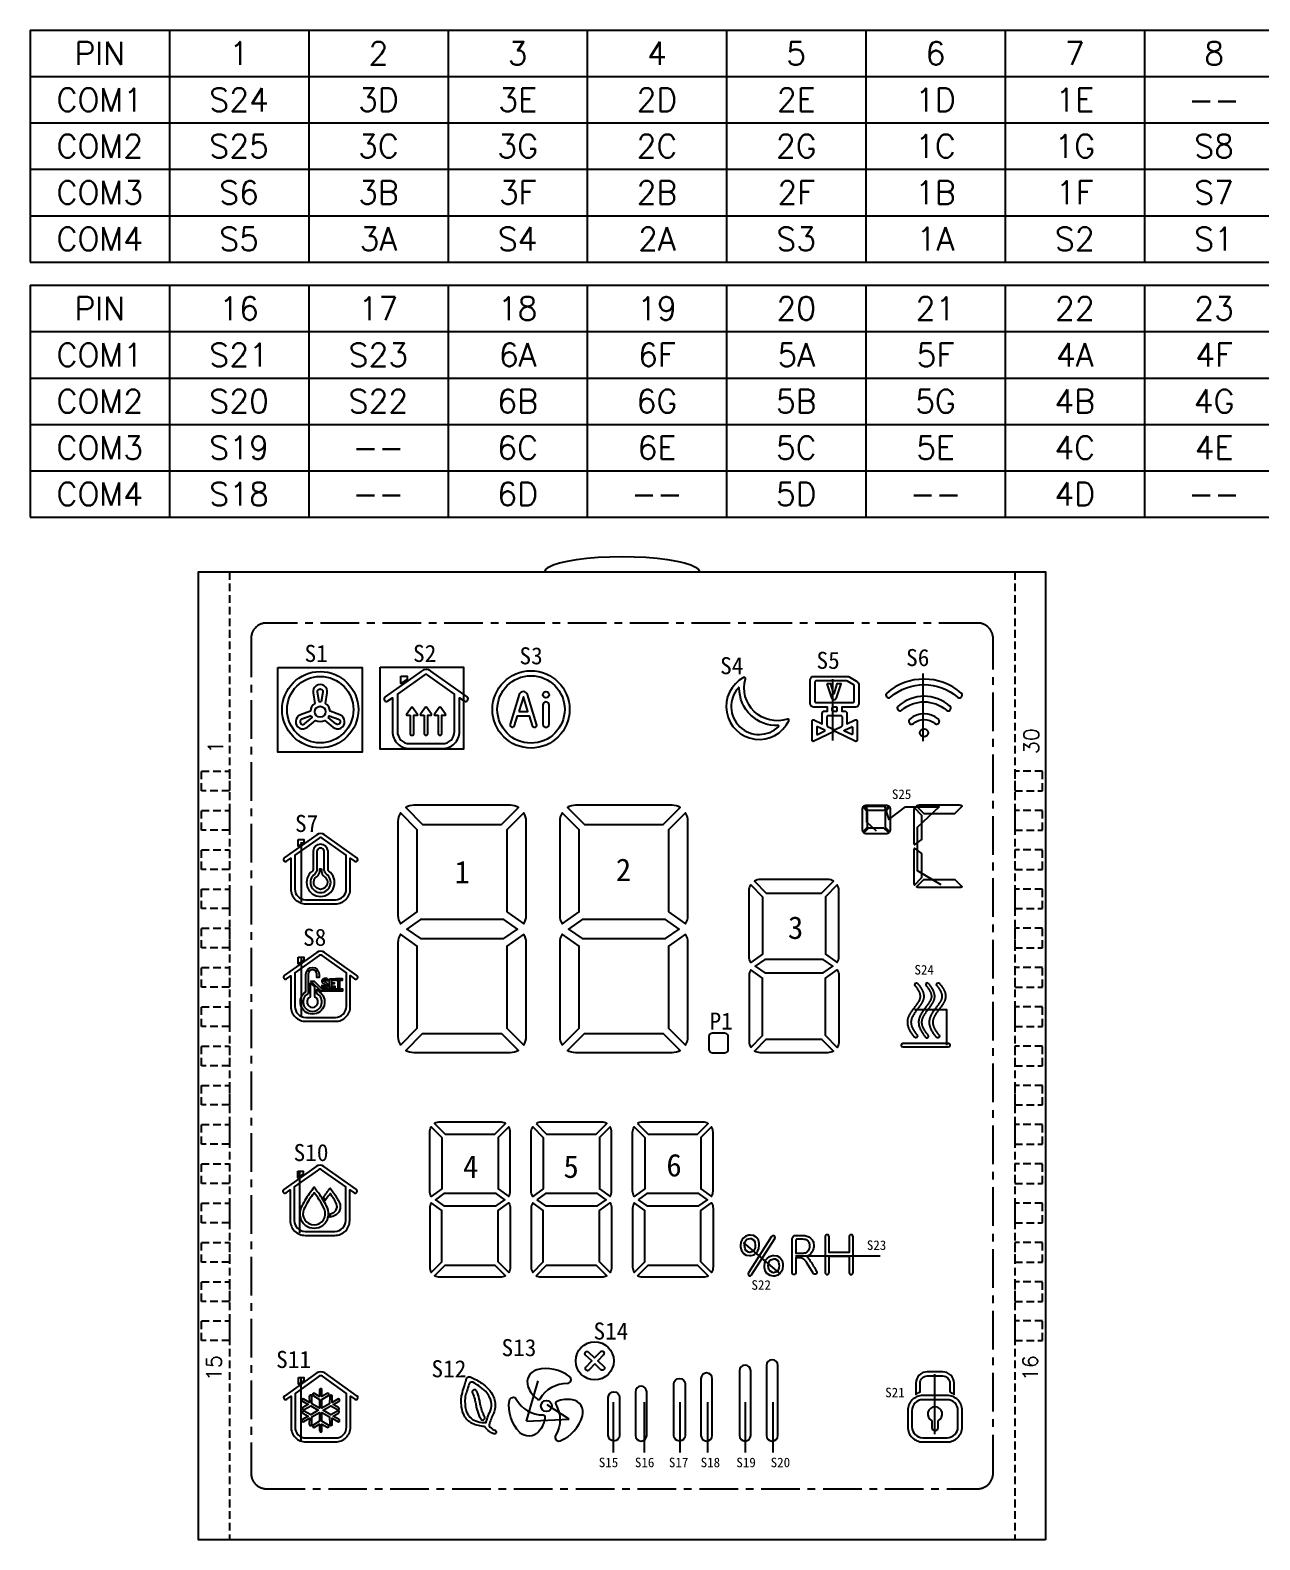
# Model space of a CAD drawing. Header units: millimetres. Extents: x 971 to 1590, y 274 to 419.
# Drawn here: x 1227.5 to 1307.1, y 278.8 to 376.4 of the extents above; entities that cross this region are included whole.
import ezdxf
from ezdxf.enums import TextEntityAlignment as Align

# ---------------------------------------------------------------- set-up
doc = ezdxf.new("R2010")
doc.units = ezdxf.units.MM
doc.header["$LTSCALE"] = 2
for name, pattern in [('CENTER', [2, 1.25, -0.25, 0.25, -0.25]), ('DASHED2', [0.375, 0.25, -0.125]), ('HIDDEN', [0.375, 0.25, -0.125])]:
    doc.linetypes.add(name, pattern=pattern)
doc.layers.add('DIM', color=4, linetype='Continuous')
doc.layers.add('dwg', color=7, linetype='Continuous')
doc.styles.add('ROMANS', font='romans.shx')
doc.styles.add('SSSoft_Romans', font='Romans')

# ---------------------------------------------------------------- blocks, each defined once
blk = doc.blocks.new('SPC')
at = {"layer": 'dwg'}
for points in [[(15.023, 56.191, 0.320007), (14.417, 56.191), (12.071, 54.518, 1), (12.257, 54.258), (12.549, 54.466), (12.549, 52.276, 0.414214), (13.648, 51.177), (15.785, 51.177, 0.414214), (16.884, 52.276), (16.884, 54.471), (17.183, 54.258, 1), (17.369, 54.518)], [(14.836, 55.931, 0.320007), (14.604, 55.931), (12.869, 54.694), (12.869, 52.274, 0.414214), (13.645, 51.497), (15.787, 51.497, 0.414214), (16.564, 52.274), (16.564, 54.699)], [(35.377, 55.692, 0.66148), (35.265, 55.782, 1.37923), (38.189, 52.978, 0.66148), (38.095, 53.086, -0.601431)], [(42.721, 54.081, -0.414214), (42.493, 53.853), (41.612, 53.853), (41.612, 53.605), (41.786, 53.605, -0.414214), (41.948, 53.443), (41.948, 52.781), (42.481, 53.035, -0.551425), (42.597, 52.962), (42.597, 51.725, -0.551425), (42.481, 51.652), (41.18, 52.272, 0.22622), (41.112, 52.272), (39.811, 51.652, -0.551425), (39.695, 51.725), (39.695, 52.962, -0.551425), (39.811, 53.035), (40.344, 52.781), (40.344, 53.443, -0.414214), (40.506, 53.605), (40.68, 53.605), (40.68, 53.853), (39.799, 53.853, -0.414214), (39.571, 54.081), (39.571, 55.621, -0.414214), (39.799, 55.849), (42.004, 55.849, -0.131652), (42.085, 55.827), (42.531, 55.57, -0.267949), (42.721, 55.242)], [(44.764, 54.502, -0.37367), (49.105, 54.502, 1), (49.339, 54.772, 0.37367), (44.529, 54.772, 1)], [(7.235, 53.59), (6.59, 53.351, 1.184739), (7.046, 52.561), (7.576, 53.001, 0.246194), (8.166, 53.001), (8.696, 52.561, 1.184739), (9.152, 53.351), (8.507, 53.59, 0.246194), (8.211, 54.101), (8.327, 54.78, 1.184739), (7.415, 54.78), (7.531, 54.101, 0.246194)], [(7.938, 54.197, 0.053113), (7.803, 54.197), (7.696, 54.828, -1.184739), (8.046, 54.828)], [(21.591, 52.663, 1), (21.874, 52.749), (21.285, 54.669, 0.739234), (20.75, 54.669), (20.161, 52.749, 1), (20.443, 52.663), (20.635, 53.287), (21.4, 53.287)], [(37.537, 52.609, 0.684716), (37.515, 52.66, -0.422969), (34.976, 55.095, 0.684716), (34.924, 55.115, 0.969973)], [(42.382, 55.311), (41.986, 55.539, 0.131652), (41.946, 55.55), (39.95, 55.55, 0.414214), (39.87, 55.47), (39.87, 54.232, 0.414214), (39.95, 54.152), (42.342, 54.152, 0.414214), (42.422, 54.232), (42.422, 55.242, 0.267949)], [(40.641, 55.369), (40.937, 54.468, 0.72864), (41.28, 54.471), (41.562, 55.369), (41.3, 55.369), (41.099, 54.711), (40.914, 55.369)], [(13.685, 53.329), (13.685, 52.166, 1), (13.94, 52.166), (13.94, 53.329), (14.144, 53.329, 0.614437), (14.176, 53.392), (13.844, 53.844, 0.506535), (13.78, 53.844), (13.449, 53.392, 0.614437), (13.481, 53.329)], [(14.589, 53.334), (14.589, 52.171, 1), (14.843, 52.171), (14.843, 53.334), (15.047, 53.334, 0.614437), (15.079, 53.397), (14.748, 53.849, 0.506535), (14.684, 53.849), (14.352, 53.397, 0.614437), (14.384, 53.334)], [(15.495, 53.334), (15.495, 52.171, 1), (15.75, 52.171), (15.75, 53.334), (15.954, 53.334, 0.614437), (15.986, 53.397), (15.655, 53.849, 0.506535), (15.59, 53.849), (15.259, 53.397, 0.614437), (15.291, 53.334)], [(22.27, 52.761, 1), (22.679, 52.761), (22.679, 53.999, 1), (22.27, 53.999)], [(40.979, 53.823), (40.979, 53.635, 0.414214), (41.009, 53.605), (41.283, 53.605, 0.414214), (41.313, 53.635), (41.313, 53.823, 0.414214), (41.283, 53.853), (41.009, 53.853, 0.414214)], [(45.494, 53.662, -0.37367), (48.375, 53.662, 1), (48.609, 53.932, 0.37367), (45.26, 53.932, 1)], [(7.289, 53.306), (6.689, 53.084, 1.184739), (6.864, 52.781), (7.357, 53.189, -0.053113)], [(8.385, 53.189, 0.053113), (8.452, 53.306), (9.053, 53.084, -1.184739), (8.878, 52.781)], [(41.648, 53.226, 0.414214), (41.569, 53.305), (40.723, 53.305, 0.414214), (40.644, 53.226), (40.644, 52.688, 0.289137), (40.689, 52.616), (41.112, 52.415, 0.22622), (41.18, 52.415), (41.603, 52.616, 0.289137), (41.648, 52.688)], [(47.628, 52.802, 1), (47.862, 53.072, 0.37367), (46.006, 53.072, 1), (46.241, 52.802, -0.37367)], [(40.037, 52.595, 0.551639), (39.994, 52.568), (39.994, 52.118, 0.551425), (40.037, 52.091), (40.509, 52.316, 0.630799), (40.509, 52.37)], [(42.255, 52.595, -0.551943), (42.298, 52.568), (42.298, 52.118, -0.551425), (42.255, 52.091), (41.784, 52.315, -0.630473), (41.784, 52.369)], [(12.905, 40.381, 0.139094), (13.058, 39.842), (14.155, 40.614), (14.155, 45.917), (13.058, 47.021, 0.139094), (12.905, 46.481)], [(20.175, 47.509), (13.932, 47.509, 0.136063), (13.403, 47.362), (14.5, 46.258), (19.607, 46.258), (20.704, 47.362, 0.136063)], [(19.952, 40.614), (21.049, 39.842, 0.139094), (21.202, 40.381), (21.202, 46.481, 0.139094), (21.049, 47.021), (19.952, 45.917)], [(23.366, 40.381, 0.139094), (23.519, 39.842), (24.616, 40.614), (24.616, 45.917), (23.519, 47.021, 0.139094), (23.366, 46.481)], [(30.636, 47.509), (24.393, 47.509, 0.136063), (23.864, 47.362), (24.961, 46.258), (30.068, 46.258), (31.165, 47.362, 0.136063)], [(30.413, 40.614), (31.51, 39.842, 0.139094), (31.663, 40.381), (31.663, 46.481, 0.139094), (31.51, 47.021), (30.413, 45.917)], [(42.934, 45.914, 0.139094), (42.968, 45.796), (43.271, 46.101), (43.271, 47.097), (42.968, 47.402, 0.139094), (42.934, 47.284)], [(43.347, 47.172), (43.043, 47.477, -0.136063), (43.159, 47.509), (44.529, 47.509, -0.136063), (44.645, 47.476), (44.342, 47.172)], [(44.417, 46.101), (44.721, 45.796, 0.139094), (44.754, 45.914), (44.754, 47.284, 0.139094), (44.721, 47.402), (44.417, 47.097)], [(46.318, 47.34, 0.139094), (46.265, 47.155), (46.265, 45.146, 0.139094), (46.318, 44.96), (46.795, 45.296), (46.795, 46.86)], [(46.618, 47.508, 0.136063), (46.437, 47.457), (46.913, 46.978), (48.924, 46.978), (49.4, 47.457, 0.136063), (49.218, 47.508)], [(43.347, 46.026), (43.043, 45.721, 0.136063), (43.159, 45.689), (44.529, 45.69, 0.136063), (44.645, 45.722), (44.342, 46.026)], [(8.156, 45.6, 0.320007), (7.645, 45.6), (5.55, 44.106, 1), (5.7, 43.896), (5.974, 44.091), (5.974, 42.101, 0.414214), (6.934, 41.141), (8.861, 41.141, 0.414214), (9.821, 42.101), (9.821, 44.096), (10.101, 43.896, 1), (10.251, 44.106)], [(7.796, 45.39), (6.232, 44.275), (6.232, 42.099, 0.414214), (6.932, 41.399), (8.862, 41.399, 0.414214), (9.562, 42.099), (9.562, 44.28), (8.005, 45.39, 0.320007)], [(8.379, 44.547, 0.920896), (7.415, 44.547), (7.415, 43.347, -0.178159), (7.365, 43.255, 3.083722), (8.43, 43.255, -0.178159), (8.379, 43.347)], [(8.131, 44.535, 0.888352), (7.664, 44.535), (7.664, 43.332, -0.202499), (7.517, 43.059, 3.143835), (8.278, 43.059, -0.202499), (8.131, 43.332)], [(46.795, 44.396), (46.318, 44.731, 0.139094), (46.265, 44.546), (46.265, 42.537, 0.139094), (46.318, 42.352), (46.795, 42.831)], [(7.953, 43.406), (7.954, 43.231, 0.204472), (8.127, 42.905, -3.624789), (7.668, 42.905, 0.204472), (7.841, 43.231), (7.842, 43.406)], [(36.49, 41.594), (36.49, 37.882), (35.722, 37.342, -0.139094), (35.615, 37.719), (35.615, 41.989, -0.139094), (35.722, 42.367)], [(36.334, 42.708, 0.136063), (35.964, 42.606), (36.731, 41.833), (40.306, 41.833), (41.074, 42.606, 0.136063), (40.704, 42.708)], [(41.423, 41.989, 0.139094), (41.316, 42.367), (40.548, 41.594), (40.548, 37.882), (41.316, 37.342, 0.139094), (41.423, 37.719)], [(46.618, 42.184, -0.136063), (46.437, 42.234), (46.913, 42.713), (48.924, 42.713), (49.4, 42.234, -0.136063), (49.218, 42.184)], [(13.058, 31.996), (14.155, 33.1), (14.155, 38.403), (13.058, 39.174, 0.139094), (12.905, 38.635), (12.905, 32.535, 0.139094)], [(21.049, 39.174), (19.952, 38.403), (19.952, 33.1), (21.049, 31.996, 0.139094), (21.202, 32.535), (21.202, 38.635, 0.139094)], [(23.519, 31.996), (24.616, 33.1), (24.616, 38.403), (23.519, 39.174, 0.139094), (23.366, 38.635), (23.366, 32.535, 0.139094)], [(31.51, 39.174), (30.413, 38.403), (30.413, 33.1), (31.51, 31.996, 0.139094), (31.663, 32.535), (31.663, 38.635, 0.139094)], [(8.157, 37.995, 0.320007), (7.646, 37.995), (5.551, 36.501, 1), (5.701, 36.291), (5.975, 36.486), (5.975, 34.496, 0.414214), (6.935, 33.536), (8.862, 33.536, 0.414214), (9.822, 34.496), (9.822, 36.491), (10.102, 36.291, 1), (10.252, 36.501)], [(7.797, 37.785), (6.233, 36.67), (6.233, 34.494, 0.414214), (6.933, 33.794), (8.864, 33.794, 0.414214), (9.564, 34.494), (9.564, 36.675), (8.006, 37.785, 0.320007)], [(7.091, 35.33, 4.041745), (7.66, 35.33), (7.66, 35.602), (7.803, 35.462), (7.803, 35.449, -3.380622), (6.948, 35.449), (6.948, 36.592, -1), (7.803, 36.592), (7.803, 36.364), (7.66, 36.364), (7.66, 36.592, 1), (7.091, 36.592)], [(35.722, 31.849), (36.49, 32.622), (36.49, 36.334), (35.722, 36.874, 0.139094), (35.615, 36.497), (35.615, 32.227, 0.139094)], [(41.423, 36.497), (41.423, 32.227, -0.139094), (41.316, 31.849), (40.548, 32.622), (40.548, 36.334), (41.316, 36.874, -0.139094)], [(7.233, 36.023), (7.233, 35.116, 4.791288), (7.518, 35.116), (7.518, 35.743)], [(46.917, 35.118), (46.915, 35.088), (46.911, 35.057), (46.906, 35.027), (46.899, 34.997), (46.892, 34.967), (46.883, 34.937), (46.873, 34.908), (46.862, 34.88), (46.85, 34.851), (46.837, 34.823), (46.824, 34.796), (46.81, 34.768), (46.795, 34.741), (46.78, 34.714), (46.764, 34.688), (46.748, 34.662), (46.732, 34.636), (46.715, 34.61), (46.698, 34.584), (46.681, 34.559), (46.663, 34.534), (46.646, 34.508), (46.628, 34.483), (46.609, 34.459), (46.591, 34.434), (46.573, 34.409), (46.555, 34.384), (46.536, 34.36), (46.518, 34.335), (46.499, 34.311), (46.48, 34.286), (46.462, 34.262), (46.444, 34.237), (46.425, 34.212), (46.407, 34.188), (46.389, 34.163), (46.371, 34.138), (46.353, 34.113), (46.335, 34.088), (46.318, 34.062), (46.3, 34.037), (46.284, 34.011), (46.267, 33.985), (46.251, 33.959), (46.235, 33.933), (46.219, 33.906), (46.205, 33.879), (46.19, 33.852), (46.176, 33.825), (46.163, 33.797), (46.151, 33.768), (46.14, 33.74), (46.129, 33.711), (46.12, 33.682), (46.111, 33.652), (46.104, 33.622), (46.098, 33.592), (46.094, 33.562), (46.091, 33.531), (46.089, 33.5), (46.089, 33.47), (46.09, 33.439), (46.093, 33.408), (46.096, 33.378), (46.101, 33.347), (46.107, 33.317), (46.115, 33.287), (46.123, 33.258), (46.132, 33.228), (46.142, 33.199), (46.153, 33.17), (46.165, 33.142), (46.177, 33.114), (46.19, 33.086), (46.204, 33.059), (46.218, 33.031), (46.233, 33.004), (46.249, 32.978), (46.264, 32.951), (46.281, 32.925), (46.297, 32.899), (46.314, 32.874), (46.332, 32.848), (46.35, 32.823), (46.368, 32.798), (46.386, 32.774), (46.404, 32.749), (46.423, 32.725), (46.442, 32.7), (46.461, 32.676), (46.481, 32.653), (46.49, 32.641, -1), (46.326, 32.505), (46.316, 32.517), (46.295, 32.543), (46.275, 32.568), (46.255, 32.594), (46.235, 32.62), (46.215, 32.646), (46.195, 32.673), (46.176, 32.699), (46.157, 32.727), (46.138, 32.754), (46.119, 32.783), (46.101, 32.811), (46.083, 32.84), (46.065, 32.87), (46.048, 32.9), (46.031, 32.93), (46.014, 32.961), (45.998, 32.993), (45.983, 33.025), (45.969, 33.058), (45.955, 33.092), (45.942, 33.126), (45.93, 33.161), (45.918, 33.197), (45.908, 33.234), (45.899, 33.271), (45.891, 33.309), (45.885, 33.347), (45.88, 33.387), (45.877, 33.426), (45.876, 33.466), (45.876, 33.507), (45.878, 33.547), (45.882, 33.587), (45.888, 33.628), (45.895, 33.667), (45.905, 33.706), (45.915, 33.744), (45.927, 33.781), (45.94, 33.816), (45.954, 33.851), (45.969, 33.885), (45.984, 33.917), (46, 33.949), (46.017, 33.981), (46.034, 34.011), (46.051, 34.041), (46.069, 34.07), (46.087, 34.099), (46.105, 34.127), (46.123, 34.155), (46.141, 34.183), (46.16, 34.209), (46.179, 34.236), (46.197, 34.262), (46.216, 34.288), (46.235, 34.314), (46.254, 34.339), (46.273, 34.365), (46.291, 34.39), (46.31, 34.415), (46.329, 34.439), (46.347, 34.464), (46.366, 34.488), (46.384, 34.512), (46.402, 34.536), (46.42, 34.561), (46.437, 34.585), (46.455, 34.608), (46.472, 34.632), (46.489, 34.656), (46.505, 34.68), (46.521, 34.703), (46.537, 34.727), (46.552, 34.751), (46.567, 34.774), (46.582, 34.798), (46.595, 34.821), (46.609, 34.844), (46.621, 34.867), (46.633, 34.891), (46.644, 34.914), (46.654, 34.936), (46.664, 34.959), (46.672, 34.981), (46.68, 35.003), (46.686, 35.025), (46.692, 35.046), (46.696, 35.067), (46.7, 35.087), (46.702, 35.108), (46.704, 35.129), (46.704, 35.15), (46.704, 35.171), (46.703, 35.193), (46.7, 35.215), (46.697, 35.237), (46.693, 35.259), (46.688, 35.282), (46.682, 35.304), (46.675, 35.327), (46.668, 35.35), (46.659, 35.373), (46.65, 35.396), (46.64, 35.42), (46.629, 35.443), (46.618, 35.466), (46.606, 35.489), (46.593, 35.513), (46.58, 35.536), (46.566, 35.559), (46.552, 35.583), (46.537, 35.606), (46.522, 35.629), (46.507, 35.652), (46.491, 35.675), (46.474, 35.698), (46.458, 35.721), (46.44, 35.744), (46.423, 35.767), (46.405, 35.789), (46.387, 35.812), (46.369, 35.835), (46.357, 35.85, -1), (46.522, 35.985), (46.535, 35.969), (46.554, 35.945), (46.573, 35.921), (46.592, 35.897), (46.611, 35.872), (46.629, 35.848), (46.647, 35.823), (46.665, 35.798), (46.683, 35.773), (46.7, 35.747), (46.717, 35.721), (46.733, 35.695), (46.749, 35.669), (46.765, 35.643), (46.78, 35.616), (46.795, 35.589), (46.809, 35.562), (46.822, 35.534), (46.835, 35.506), (46.847, 35.478), (46.858, 35.449), (46.869, 35.42), (46.879, 35.391), (46.887, 35.362), (46.895, 35.332), (46.902, 35.302), (46.908, 35.272), (46.912, 35.241), (46.915, 35.21), (46.917, 35.18), (46.918, 35.149)], [(47.39, 35.773), (47.372, 35.798), (47.354, 35.823), (47.336, 35.848), (47.318, 35.872), (47.299, 35.897), (47.28, 35.921), (47.261, 35.945), (47.242, 35.969), (47.229, 35.985, 1), (47.064, 35.85), (47.076, 35.835), (47.095, 35.812), (47.113, 35.789), (47.13, 35.767), (47.148, 35.744), (47.165, 35.721), (47.181, 35.698), (47.198, 35.675), (47.214, 35.652), (47.229, 35.629), (47.245, 35.606), (47.259, 35.583), (47.274, 35.559), (47.287, 35.536), (47.301, 35.513), (47.313, 35.489), (47.325, 35.466), (47.337, 35.443), (47.347, 35.42), (47.357, 35.396), (47.366, 35.373), (47.375, 35.35), (47.382, 35.327), (47.389, 35.304), (47.395, 35.282), (47.4, 35.259), (47.404, 35.237), (47.407, 35.215), (47.41, 35.193), (47.411, 35.171), (47.411, 35.15), (47.411, 35.129), (47.409, 35.108), (47.407, 35.087), (47.403, 35.067), (47.399, 35.046), (47.393, 35.025), (47.387, 35.003), (47.379, 34.981), (47.371, 34.959), (47.361, 34.936), (47.351, 34.914), (47.34, 34.891), (47.328, 34.867), (47.316, 34.844), (47.303, 34.821), (47.289, 34.798), (47.274, 34.774), (47.26, 34.751), (47.244, 34.727), (47.229, 34.703), (47.212, 34.68), (47.196, 34.656), (47.179, 34.632), (47.162, 34.608), (47.145, 34.585), (47.127, 34.561), (47.109, 34.536), (47.091, 34.512), (47.073, 34.488), (47.054, 34.464), (47.036, 34.439), (47.017, 34.415), (46.999, 34.39), (46.98, 34.365), (46.961, 34.339), (46.942, 34.314), (46.923, 34.288), (46.905, 34.262), (46.886, 34.236), (46.867, 34.209), (46.849, 34.183), (46.83, 34.155), (46.812, 34.127), (46.794, 34.099), (46.776, 34.07), (46.758, 34.041), (46.741, 34.011), (46.724, 33.981), (46.708, 33.949), (46.692, 33.917), (46.676, 33.885), (46.662, 33.851), (46.648, 33.816), (46.635, 33.781), (46.623, 33.744), (46.612, 33.706), (46.603, 33.667), (46.595, 33.628), (46.589, 33.587), (46.585, 33.547), (46.583, 33.507), (46.583, 33.466), (46.584, 33.426), (46.588, 33.387), (46.592, 33.347), (46.599, 33.309), (46.606, 33.271), (46.615, 33.234), (46.625, 33.197), (46.637, 33.161), (46.649, 33.126), (46.662, 33.092), (46.676, 33.058), (46.69, 33.025), (46.706, 32.993), (46.722, 32.961), (46.738, 32.93), (46.755, 32.9), (46.772, 32.87), (46.79, 32.84), (46.808, 32.811), (46.826, 32.783), (46.845, 32.754), (46.864, 32.727), (46.883, 32.699), (46.902, 32.673), (46.922, 32.646), (46.942, 32.62), (46.962, 32.594), (46.982, 32.568), (47.002, 32.543), (47.023, 32.517), (47.033, 32.505, 1), (47.197, 32.641), (47.188, 32.653), (47.169, 32.676), (47.149, 32.7), (47.13, 32.725), (47.112, 32.749), (47.093, 32.774), (47.075, 32.798), (47.057, 32.823), (47.039, 32.848), (47.022, 32.874), (47.005, 32.899), (46.988, 32.925), (46.972, 32.951), (46.956, 32.978), (46.94, 33.004), (46.926, 33.031), (46.911, 33.059), (46.898, 33.086), (46.884, 33.114), (46.872, 33.142), (46.86, 33.17), (46.849, 33.199), (46.839, 33.228), (46.83, 33.258), (46.822, 33.287), (46.815, 33.317), (46.809, 33.347), (46.804, 33.378), (46.8, 33.408), (46.797, 33.439), (46.796, 33.47), (46.796, 33.5), (46.798, 33.531), (46.801, 33.562), (46.805, 33.592), (46.811, 33.622), (46.818, 33.652), (46.827, 33.682), (46.836, 33.711), (46.847, 33.74), (46.858, 33.768), (46.871, 33.797), (46.884, 33.825), (46.897, 33.852), (46.912, 33.879), (46.927, 33.906), (46.942, 33.933), (46.958, 33.959), (46.974, 33.985), (46.991, 34.011), (47.008, 34.037), (47.025, 34.062), (47.042, 34.088), (47.06, 34.113), (47.078, 34.138), (47.096, 34.163), (47.114, 34.188), (47.132, 34.212), (47.151, 34.237), (47.169, 34.262), (47.188, 34.286), (47.206, 34.311), (47.225, 34.335), (47.243, 34.36), (47.262, 34.384), (47.28, 34.409), (47.298, 34.434), (47.317, 34.459), (47.335, 34.483), (47.353, 34.508), (47.371, 34.534), (47.388, 34.559), (47.405, 34.584), (47.422, 34.61), (47.439, 34.636), (47.456, 34.662), (47.472, 34.688), (47.487, 34.714), (47.502, 34.741), (47.517, 34.768), (47.531, 34.796), (47.544, 34.823), (47.557, 34.851), (47.569, 34.88), (47.58, 34.908), (47.59, 34.937), (47.599, 34.967), (47.607, 34.997), (47.613, 35.027), (47.618, 35.057), (47.622, 35.088), (47.624, 35.118), (47.625, 35.149), (47.624, 35.18), (47.622, 35.21), (47.619, 35.241), (47.615, 35.272), (47.609, 35.302), (47.602, 35.332), (47.595, 35.362), (47.586, 35.391), (47.576, 35.42), (47.566, 35.449), (47.554, 35.478), (47.542, 35.506), (47.529, 35.534), (47.516, 35.562), (47.502, 35.589), (47.487, 35.616), (47.472, 35.643), (47.456, 35.669), (47.44, 35.695), (47.424, 35.721), (47.407, 35.747)], [(47.833, 35.767), (47.816, 35.79), (47.798, 35.812), (47.78, 35.835), (47.767, 35.85, -1), (47.932, 35.985), (47.945, 35.969), (47.964, 35.945), (47.983, 35.921), (48.002, 35.897), (48.021, 35.873), (48.039, 35.848), (48.058, 35.823), (48.075, 35.798), (48.093, 35.773), (48.11, 35.747), (48.127, 35.722), (48.144, 35.696), (48.16, 35.669), (48.175, 35.643), (48.19, 35.616), (48.205, 35.589), (48.219, 35.562), (48.233, 35.534), (48.245, 35.506), (48.257, 35.478), (48.269, 35.449), (48.279, 35.42), (48.289, 35.391), (48.298, 35.362), (48.306, 35.332), (48.312, 35.302), (48.318, 35.272), (48.322, 35.241), (48.326, 35.211), (48.327, 35.18), (48.328, 35.149), (48.327, 35.118), (48.325, 35.088), (48.321, 35.057), (48.316, 35.027), (48.31, 34.997), (48.302, 34.967), (48.293, 34.938), (48.283, 34.909), (48.272, 34.88), (48.26, 34.851), (48.248, 34.823), (48.234, 34.796), (48.22, 34.768), (48.206, 34.741), (48.19, 34.714), (48.175, 34.688), (48.159, 34.662), (48.142, 34.636), (48.126, 34.61), (48.109, 34.584), (48.091, 34.559), (48.074, 34.534), (48.056, 34.509), (48.038, 34.484), (48.02, 34.459), (48.002, 34.434), (47.983, 34.409), (47.965, 34.385), (47.946, 34.36), (47.928, 34.335), (47.909, 34.311), (47.891, 34.286), (47.872, 34.262), (47.854, 34.237), (47.836, 34.212), (47.817, 34.188), (47.799, 34.163), (47.781, 34.138), (47.763, 34.113), (47.746, 34.088), (47.728, 34.062), (47.711, 34.037), (47.694, 34.011), (47.677, 33.985), (47.661, 33.959), (47.645, 33.933), (47.63, 33.906), (47.615, 33.879), (47.601, 33.852), (47.587, 33.825), (47.574, 33.797), (47.561, 33.769), (47.55, 33.74), (47.539, 33.711), (47.53, 33.682), (47.522, 33.652), (47.514, 33.622), (47.509, 33.592), (47.504, 33.562), (47.501, 33.531), (47.5, 33.5), (47.499, 33.47), (47.501, 33.439), (47.503, 33.408), (47.507, 33.378), (47.512, 33.347), (47.518, 33.317), (47.525, 33.287), (47.533, 33.258), (47.542, 33.228), (47.553, 33.199), (47.563, 33.171), (47.575, 33.142), (47.588, 33.114), (47.601, 33.086), (47.614, 33.059), (47.629, 33.031), (47.644, 33.005), (47.659, 32.978), (47.675, 32.952), (47.691, 32.925), (47.708, 32.9), (47.725, 32.874), (47.742, 32.849), (47.76, 32.823), (47.778, 32.798), (47.796, 32.774), (47.815, 32.749), (47.834, 32.725), (47.852, 32.701), (47.872, 32.677), (47.891, 32.653), (47.901, 32.641, -1), (47.736, 32.505), (47.726, 32.518), (47.706, 32.543), (47.685, 32.568), (47.665, 32.594), (47.645, 32.62), (47.625, 32.646), (47.606, 32.673), (47.586, 32.7), (47.567, 32.727), (47.548, 32.755), (47.529, 32.783), (47.511, 32.811), (47.493, 32.84), (47.475, 32.87), (47.458, 32.9), (47.441, 32.93), (47.425, 32.961), (47.409, 32.993), (47.394, 33.025), (47.379, 33.058), (47.365, 33.092), (47.352, 33.126), (47.34, 33.162), (47.329, 33.197), (47.319, 33.234), (47.31, 33.271), (47.302, 33.309), (47.296, 33.348), (47.291, 33.387), (47.288, 33.426), (47.286, 33.466), (47.286, 33.507), (47.288, 33.547), (47.292, 33.588), (47.298, 33.628), (47.306, 33.667), (47.315, 33.706), (47.326, 33.744), (47.338, 33.781), (47.351, 33.816), (47.365, 33.851), (47.379, 33.885), (47.395, 33.918), (47.411, 33.95), (47.427, 33.981), (47.444, 34.011), (47.461, 34.041), (47.479, 34.071), (47.497, 34.099), (47.515, 34.128), (47.533, 34.155), (47.552, 34.183), (47.57, 34.21), (47.589, 34.236), (47.608, 34.262), (47.627, 34.288), (47.645, 34.314), (47.664, 34.34), (47.683, 34.365), (47.702, 34.39), (47.721, 34.415), (47.739, 34.439), (47.758, 34.464), (47.776, 34.488), (47.794, 34.512), (47.812, 34.537), (47.83, 34.561), (47.848, 34.585), (47.865, 34.609), (47.882, 34.632), (47.899, 34.656), (47.916, 34.68), (47.932, 34.704), (47.947, 34.727), (47.963, 34.751), (47.978, 34.774), (47.992, 34.798), (48.006, 34.821), (48.019, 34.844), (48.031, 34.868), (48.043, 34.891), (48.054, 34.914), (48.065, 34.936), (48.074, 34.959), (48.083, 34.981), (48.09, 35.003), (48.097, 35.025), (48.102, 35.046), (48.107, 35.067), (48.11, 35.087), (48.113, 35.108), (48.114, 35.129), (48.115, 35.15), (48.114, 35.172), (48.113, 35.193), (48.111, 35.215), (48.107, 35.237), (48.103, 35.259), (48.098, 35.282), (48.092, 35.304), (48.086, 35.327), (48.078, 35.35), (48.07, 35.373), (48.06, 35.396), (48.05, 35.42), (48.04, 35.443), (48.028, 35.466), (48.016, 35.49), (48.004, 35.513), (47.991, 35.536), (47.977, 35.56), (47.963, 35.583), (47.948, 35.606), (47.933, 35.629), (47.917, 35.652), (47.901, 35.675), (47.885, 35.698), (47.868, 35.721), (47.851, 35.744)], [(20.175, 31.508), (13.932, 31.508, -0.136063), (13.403, 31.654), (14.5, 32.758), (19.607, 32.758), (20.704, 31.654, -0.136063)], [(30.636, 31.508), (24.393, 31.508, -0.136063), (23.864, 31.654), (24.961, 32.758), (30.068, 32.758), (31.165, 31.654, -0.136063)], [(33.008, 31.725, 0.414214), (33.226, 31.508), (34.052, 31.508, 0.414214), (34.27, 31.725), (34.27, 32.552, 0.414214), (34.052, 32.77), (33.226, 32.77, 0.414214), (33.008, 32.552)], [(36.334, 31.508, -0.136063), (35.964, 31.61), (36.731, 32.383), (40.306, 32.383), (41.074, 31.61, -0.136063), (40.704, 31.508)], [(48.52, 31.886, 1), (48.52, 32.099), (45.556, 32.099, 1), (45.556, 31.886)], [(14.964, 22.547), (14.964, 26.372, -0.139094), (15.06, 26.71), (15.748, 26.018), (15.748, 22.693), (15.06, 22.209, -0.139094)], [(19.522, 27.016), (15.608, 27.016, 0.136063), (15.276, 26.924), (15.964, 26.232), (19.166, 26.232), (19.854, 26.924, 0.136063)], [(20.166, 22.547), (20.166, 26.372, 0.139094), (20.07, 26.71), (19.382, 26.018), (19.382, 22.693), (20.07, 22.209, 0.139094)], [(21.522, 22.547), (21.522, 26.372, -0.139094), (21.618, 26.71), (22.306, 26.018), (22.306, 22.693), (21.618, 22.209, -0.139094)], [(21.835, 26.924), (22.522, 26.232), (25.724, 26.232), (26.412, 26.924, 0.136063), (26.08, 27.016), (22.166, 27.016, 0.136063)], [(26.724, 22.547), (26.724, 26.372, 0.139094), (26.629, 26.71), (25.94, 26.018), (25.94, 22.693), (26.629, 22.209, 0.139094)], [(28.084, 22.547), (28.084, 26.372, -0.139094), (28.18, 26.71), (28.868, 26.018), (28.868, 22.693), (28.18, 22.209, -0.139094)], [(28.397, 26.924), (29.084, 26.232), (32.286, 26.232), (32.974, 26.924, 0.136063), (32.642, 27.016), (28.728, 27.016, 0.136063)], [(33.286, 22.547), (33.286, 26.372, 0.139094), (33.19, 26.71), (32.502, 26.018), (32.502, 22.693), (33.19, 22.209, 0.139094)], [(8.117, 24.15, 0.320007), (7.606, 24.15), (5.511, 22.657, 1), (5.661, 22.446), (5.935, 22.642), (5.935, 20.652, 0.414214), (6.895, 19.692), (8.821, 19.692, 0.414214), (9.781, 20.652), (9.781, 22.647), (10.062, 22.446, 1), (10.212, 22.657)], [(7.757, 23.941), (6.193, 22.826), (6.193, 20.65, 0.414214), (6.893, 19.95), (8.823, 19.95, 0.414214), (9.523, 20.65), (9.523, 22.831), (7.966, 23.941, 0.320007)], [(6.618, 21.465, 1.508902), (8.345, 21.465, 0.042073), (7.845, 22.316, 0.007312), (7.482, 22.804, 0.004993), (7.166, 22.383, 0.045404)], [(9.121, 21.806, -0.408759), (8.784, 20.951, -0.060024), (8.588, 20.893, -0.015375), (8.495, 20.879, 0.05176), (8.519, 21.095, 0.066573), (8.698, 21.143, 0.141626), (8.889, 21.304, 0.248808), (8.93, 21.72, 0.049065), (8.517, 22.395, 0.009598), (8.405, 22.24), (8.395, 22.225), (8.203, 21.944, 0.009472), (8.083, 22.141, -0.017488), (8.517, 22.744, -0.005991), (8.761, 22.416, -0.043091)], [(7.381, 22.317, 0.047839), (6.812, 21.378, 0.249322), (6.877, 20.699, 0.251038), (7.482, 20.374, 0.251038), (8.086, 20.699, 0.24932), (8.152, 21.378, 0.031176), (7.813, 21.984, 0.017928), (7.482, 22.452, 0.002647)], [(14.964, 21.452), (14.964, 17.628, 0.139094), (15.06, 17.29), (15.748, 17.982), (15.748, 21.307), (15.06, 21.791, 0.139094)], [(20.166, 21.452), (20.166, 17.628, -0.139094), (20.07, 17.29), (19.382, 17.982), (19.382, 21.307), (20.07, 21.791, -0.139094)], [(21.522, 21.452), (21.522, 17.628, 0.139094), (21.618, 17.29), (22.306, 17.982), (22.306, 21.307), (21.618, 21.791, 0.139094)], [(26.724, 21.452), (26.724, 17.628, -0.139094), (26.629, 17.29), (25.94, 17.982), (25.94, 21.307), (26.629, 21.791, -0.139094)], [(28.084, 21.452), (28.084, 17.628, 0.139094), (28.18, 17.29), (28.868, 17.982), (28.868, 21.307), (28.18, 21.791, 0.139094)], [(33.286, 21.452), (33.286, 17.628, -0.139094), (33.19, 17.29), (32.502, 17.982), (32.502, 21.307), (33.19, 21.791, -0.139094)], [(35.573, 17.26, 1), (35.77, 17.134), (37.274, 19.489, 1), (37.076, 19.615)], [(39.335, 18.334, -0.066458), (39.514, 18.125, -0.00191), (39.595, 18.008, 0.005682), (39.985, 17.372, -1), (39.758, 17.237), (39.377, 17.873, 0.032995), (39.245, 18.066, 0.017246), (39.21, 18.107, 0.18733), (38.943, 18.241, 0.015422), (38.889, 18.245), (38.647, 18.245), (38.647, 17.286, -1), (38.397, 17.286), (38.397, 19.473, -0.414214), (38.615, 19.692), (39.052, 19.692, -0.030536), (39.225, 19.681, -0.204243), (39.691, 19.405, -0.106049), (39.788, 19.179, -0.141384), (39.749, 18.729, -0.226669)], [(40.789, 19.606, 1), (40.538, 19.606), (40.538, 17.286, 1), (40.789, 17.286), (40.789, 18.337), (42.088, 18.337), (42.088, 17.286, 1), (42.339, 17.286), (42.339, 19.606, 1), (42.088, 19.606), (42.088, 18.588), (40.789, 18.588)], [(39.257, 19.418, 0.060864), (39.094, 19.439), (39.046, 19.441), (38.712, 19.441, 0.414214), (38.647, 19.376), (38.647, 18.536), (39.041, 18.536), (39.09, 18.54), (39.114, 18.543, 0.057528), (39.257, 18.572, 0.10908), (39.413, 18.666, 0.114485), (39.521, 18.836, 0.083359), (39.552, 19.015, 0.127561), (39.507, 19.226, 0.090419), (39.422, 19.329, 0.107795)], [(19.522, 16.984), (15.608, 16.984, -0.136063), (15.276, 17.076), (15.964, 17.768), (19.166, 17.768), (19.854, 17.076, -0.136063)], [(21.835, 17.076), (22.522, 17.768), (25.724, 17.768), (26.412, 17.076, -0.136063), (26.08, 16.984), (22.166, 16.984, -0.136063)], [(28.397, 17.076), (29.084, 17.768), (32.286, 17.768), (32.974, 17.076, -0.136063), (32.642, 16.984), (28.728, 16.984, -0.136063)], [(25.639, 11.377), (25.267, 10.984, -1), (25.064, 11.176), (25.435, 11.569), (25.043, 11.939, -1), (25.236, 12.143), (25.627, 11.773), (25.997, 12.165, -1), (26.201, 11.973), (25.831, 11.581), (26.225, 11.209, -1), (26.032, 11.005)], [(8.168, 10.791, 0.320007), (7.657, 10.791), (5.562, 9.298, 1), (5.712, 9.088), (5.986, 9.283), (5.986, 7.293, 0.414214), (6.946, 6.333), (8.872, 6.333, 0.414214), (9.832, 7.293), (9.832, 9.288), (10.113, 9.088, 1), (10.263, 9.298)], [(21.881, 10.996, 0.43554), (21.313, 9.927, 0.155042), (21.936, 9.091, 0.445572), (22.108, 9.128, -0.274501), (23.863, 10.129, 0.716217), (24.014, 10.55, 0.237759)], [(33.234, 6.752), (33.234, 10.427, 1), (32.503, 10.427), (32.503, 6.752, 1)], [(34.988, 10.93), (34.988, 6.752, 1), (35.719, 6.752), (35.719, 10.93, 1)], [(36.743, 11.285), (36.743, 6.752, 1), (37.474, 6.752), (37.474, 11.285, 1)], [(46.403, 10.127), (46.403, 9.396, -0.040796), (46.674, 9.576), (46.674, 10.127, -0.414214), (47.143, 10.597), (48.133, 10.597, -0.414214), (48.603, 10.127), (48.603, 9.576, -0.040796), (48.874, 9.396), (48.874, 10.127, 0.414214), (48.133, 10.868), (47.143, 10.868, 0.414214)], [(7.808, 10.582), (6.244, 9.467), (6.244, 7.291, 0.414214), (6.944, 6.591), (8.874, 6.591, 0.414214), (9.574, 7.291), (9.574, 9.472), (8.017, 10.582, 0.320007)], [(8.481, 8.796), (7.988, 8.512), (7.988, 9.08), (8.401, 9.331, 1), (8.319, 9.466), (7.988, 9.266), (7.988, 9.693, 1.030478), (7.83, 9.693), (7.83, 9.266), (7.499, 9.466, 1), (7.417, 9.331), (7.83, 9.08), (7.83, 8.512), (7.338, 8.796), (7.328, 9.279, 1), (7.169, 9.275), (7.177, 8.889), (6.808, 9.102, 1.030478), (6.728, 8.965), (7.098, 8.752), (6.759, 8.565, 1), (6.835, 8.427), (7.259, 8.659), (7.751, 8.375), (7.259, 8.091), (6.835, 8.323, 1), (6.759, 8.184), (7.098, 7.998), (6.728, 7.785, 1.030478), (6.808, 7.647), (7.177, 7.861), (7.169, 7.474, 1), (7.328, 7.471), (7.338, 7.953), (7.83, 8.238), (7.83, 7.669), (7.417, 7.419, 1), (7.499, 7.284), (7.83, 7.484), (7.83, 7.057, 1.030478), (7.988, 7.057), (7.988, 7.484), (8.319, 7.284, 1.003444), (8.401, 7.419), (7.988, 7.669), (7.988, 8.238), (8.481, 7.953), (8.491, 7.471, 1), (8.649, 7.474), (8.641, 7.861), (9.011, 7.647, 1.030478), (9.09, 7.785), (8.72, 7.998), (9.059, 8.184, 1), (8.983, 8.323), (8.56, 8.091), (8.068, 8.375), (8.56, 8.659), (8.983, 8.427, 1), (9.059, 8.565), (8.72, 8.752), (9.09, 8.965, 1.030478), (9.011, 9.102), (8.641, 8.889), (8.649, 9.274, 1.021645), (8.491, 9.277)], [(18.499, 7.332, -0.038502), (18.105, 7.386, -0.064226), (17.704, 7.527, -0.158638), (17.187, 8.038, -0.026565), (17.126, 8.171, -0.072747), (17.007, 8.712, -0.040541), (17.009, 9.256), (17.014, 9.283), (17.02, 9.311, -0.025452), (17.143, 9.76), (17.163, 9.824), (17.183, 9.889), (17.204, 9.953, 0.026043), (17.307, 10.342), (17.314, 10.377, -0.486392), (17.609, 10.529, -0.047681), (18.32, 10.127, -0.050268), (18.735, 9.77, -0.089235), (19.089, 9.239, -0.151753), (19.173, 8.451, -0.07229), (19.058, 8.129, 0.010194), (18.916, 7.78, 0.036145), (18.801, 7.424, 0.041502), (18.792, 7.361, 0.020136), (18.876, 7.277, 0.098402), (19.182, 7.082, -0.37126), (19.254, 6.954), (19.25, 6.936, -0.457563), (19.102, 6.853, -0.071543), (18.83, 7.002, -0.066594)], [(17.241, 8.838, 0.052879), (17.3, 8.419, 0.059018), (17.404, 8.145, 0.065993), (17.547, 7.942, 0.116355), (17.939, 7.687, 0.020521), (18.056, 7.649, 0.067961), (18.603, 7.578, -0.036806), (18.664, 7.799, -0.014553), (18.835, 8.224), (18.839, 8.233), (18.844, 8.242, 0.070578), (18.935, 8.499, 0.141204), (18.884, 9.097, 0.05607), (18.745, 9.369, 0.024461), (18.647, 9.501, 0.059727), (18.251, 9.878, 0.038759), (17.785, 10.172, 0.479122), (17.483, 10.043, -0.008099), (17.393, 9.748, 0.001835), (17.354, 9.623, 0.025346), (17.257, 9.262), (17.253, 9.243), (17.249, 9.225, 0.029984)], [(28.263, 9.569), (28.263, 6.752, 1), (28.994, 6.752), (28.994, 9.569, 1)], [(30.749, 6.752), (30.749, 10.072, -1), (31.48, 10.072), (31.48, 6.752, -1)], [(17.978, 9.631, 0.436977), (17.785, 9.682), (17.767, 9.671, 0.391505), (17.719, 9.493, -0.060649), (17.866, 9.1, -0.016736), (17.93, 8.794, 0.002024), (17.954, 8.664), (17.963, 8.62), (17.972, 8.576, 0.054627), (18.134, 8.067, 0.016103), (18.254, 7.817, 0.91242), (18.519, 7.946, -0.014664), (18.401, 8.187, -0.048508), (18.276, 8.561, -0.013797), (18.218, 8.848, 0.009663), (18.165, 9.109, 0.066135)], [(20.551, 9.097, 0.274501), (22.295, 8.077, -0.445572), (22.414, 7.947, -0.155042), (22.001, 6.989, -0.43554), (20.791, 6.947, -0.237759), (20.111, 9.017, -0.716217)], [(23.165, 8.933, 0.445572), (23.112, 8.765, -0.274501), (23.101, 6.745, 0.716217), (23.39, 6.403, 0.237759), (24.843, 8.028, 0.43554), (24.201, 9.054, 0.155042)], [(26.509, 6.752), (26.509, 9.213, -1), (27.24, 9.213), (27.24, 6.752, -1)], [(46.848, 9.333, 0.414214), (45.878, 8.363), (45.878, 7.298, 0.414214), (46.848, 6.328), (48.429, 6.328, 0.414214), (49.399, 7.298), (49.399, 8.363, 0.414214), (48.429, 9.333)], [(46.148, 8.363), (46.148, 7.298, 0.414214), (46.848, 6.598), (48.429, 6.598, 0.414214), (49.129, 7.298), (49.129, 8.363, 0.414214), (48.429, 9.063), (46.848, 9.063, 0.414214)], [(47.841, 7.706, 4.42875), (47.436, 7.706), (47.436, 7.267, 1), (47.841, 7.267)]]:
    blk.add_lwpolyline(points, format="xyb", close=True, dxfattribs=at)
for points in [[(13.093, 55.864), (13.491, 55.864), (13.491, 55.663), (13.093, 55.379)], [(20.727, 53.587), (21.308, 53.587), (21.017, 54.534)], [(6.457, 45.3), (6.81, 45.3), (6.81, 45.122), (6.457, 44.87)], [(19.742, 40.133), (14.365, 40.133), (13.476, 39.508), (14.365, 38.883), (19.742, 38.883), (20.631, 39.508)], [(30.203, 40.133), (24.826, 40.133), (23.937, 39.508), (24.826, 38.883), (30.203, 38.883), (31.092, 39.508)], [(6.458, 37.695), (6.812, 37.695), (6.812, 37.517), (6.458, 37.265)], [(36.637, 37.546), (36.015, 37.108), (36.637, 36.67), (40.401, 36.67), (41.023, 37.108), (40.401, 37.546)], [(7.986, 35.634), (9.315, 35.634), (9.315, 35.491), (7.927, 35.491), (7.268, 36.141), (7.472, 36.141)], [(8.348, 36.282), (8.34, 36.285), (8.316, 36.292), (8.291, 36.297), (8.264, 36.301), (8.236, 36.303), (8.205, 36.304), (8.192, 36.304), (8.162, 36.302), (8.134, 36.298), (8.108, 36.291), (8.084, 36.283), (8.062, 36.272), (8.042, 36.259), (8.03, 36.249), (8.012, 36.231), (7.998, 36.21), (7.988, 36.187), (7.982, 36.161), (7.98, 36.133), (7.982, 36.11), (7.987, 36.087), (7.995, 36.066), (8.007, 36.046), (8.022, 36.027), (8.04, 36.01), (8.062, 35.993), (8.087, 35.979), (8.116, 35.965), (8.134, 35.957), (8.166, 35.943), (8.192, 35.93), (8.21, 35.918), (8.223, 35.908), (8.237, 35.888), (8.243, 35.863), (8.243, 35.862), (8.236, 35.838), (8.218, 35.819), (8.199, 35.809), (8.173, 35.803), (8.141, 35.801), (8.128, 35.801), (8.102, 35.804), (8.076, 35.81), (8.051, 35.818), (8.027, 35.829), (8.004, 35.843), (7.982, 35.859), (7.982, 35.735), (7.987, 35.733), (8.009, 35.724), (8.032, 35.716), (8.058, 35.71), (8.085, 35.706), (8.114, 35.703), (8.146, 35.703), (8.165, 35.703), (8.196, 35.705), (8.224, 35.71), (8.25, 35.716), (8.274, 35.724), (8.295, 35.734), (8.314, 35.747), (8.326, 35.756), (8.342, 35.774), (8.356, 35.796), (8.366, 35.819), (8.371, 35.845), (8.373, 35.874), (8.371, 35.901), (8.365, 35.927), (8.355, 35.95), (8.341, 35.973), (8.337, 35.978), (8.321, 35.993), (8.302, 36.008), (8.279, 36.023), (8.252, 36.037), (8.222, 36.051), (8.19, 36.065), (8.163, 36.08), (8.142, 36.092), (8.129, 36.102), (8.116, 36.119), (8.11, 36.144), (8.11, 36.147), (8.118, 36.17), (8.138, 36.189), (8.155, 36.197), (8.181, 36.203), (8.211, 36.205), (8.222, 36.205), (8.25, 36.203), (8.276, 36.197), (8.301, 36.19), (8.325, 36.179), (8.348, 36.165)], [(8.471, 36.294), (8.801, 36.294), (8.801, 36.193), (8.594, 36.193), (8.594, 36.056), (8.786, 36.056), (8.786, 35.955), (8.594, 35.955), (8.594, 35.814), (8.814, 35.814), (8.814, 35.713), (8.471, 35.713)], [(9.145, 35.713), (9.145, 36.193), (9.31, 36.193), (9.31, 36.294), (8.855, 36.294), (8.855, 36.193), (9.021, 36.193), (9.021, 35.713)], [(6.417, 23.851), (6.771, 23.851), (6.771, 23.672), (6.417, 23.42)], [(19.25, 22.392), (15.88, 22.392), (15.322, 22), (15.88, 21.608), (19.25, 21.608), (19.808, 22)], [(21.881, 22), (22.438, 21.608), (25.809, 21.608), (26.366, 22), (25.809, 22.392), (22.438, 22.392)], [(28.442, 22), (29, 21.608), (32.371, 21.608), (32.928, 22), (32.371, 22.392), (29, 22.392)], [(35.395, 19.647), (35.234, 19.521), (35.167, 19.431), (35.09, 19.248), (35.064, 19.019), (35.068, 18.93), (35.117, 18.719), (35.225, 18.553), (35.265, 18.513), (35.435, 18.41), (35.65, 18.379), (35.74, 18.383), (35.937, 18.441), (36.098, 18.567), (36.161, 18.652), (36.242, 18.84), (36.269, 19.06), (36.264, 19.167), (36.215, 19.373), (36.116, 19.539), (36.076, 19.575), (35.906, 19.678), (35.686, 19.709), (35.592, 19.705)], [(35.413, 18.706), (35.355, 18.813), (35.319, 19.037), (35.337, 19.203), (35.417, 19.378), (35.48, 19.44), (35.677, 19.499), (35.758, 19.49), (35.928, 19.382), (35.982, 19.275), (36.013, 19.051), (36, 18.889), (35.924, 18.71), (35.865, 18.652), (35.668, 18.589), (35.583, 18.598)], [(37.277, 17.062), (37.191, 17.057), (36.976, 17.093), (36.806, 17.196), (36.766, 17.236), (36.658, 17.407), (36.609, 17.613), (36.605, 17.702), (36.631, 17.926), (36.708, 18.114), (36.775, 18.204), (36.932, 18.329), (37.133, 18.388), (37.227, 18.392), (37.442, 18.361), (37.613, 18.258), (37.653, 18.222), (37.751, 18.061), (37.801, 17.85), (37.805, 17.738), (37.778, 17.514), (37.698, 17.331), (37.635, 17.245), (37.474, 17.12)], [(37.402, 17.331), (37.205, 17.272), (37.12, 17.281), (36.954, 17.389), (36.896, 17.492), (36.86, 17.716), (36.873, 17.877), (36.954, 18.056), (37.017, 18.119), (37.214, 18.177), (37.294, 18.168), (37.465, 18.061), (37.518, 17.958), (37.554, 17.734), (37.536, 17.572), (37.465, 17.393)], [(6.469, 10.492), (6.822, 10.492), (6.822, 10.314), (6.469, 10.061)]]:
    blk.add_lwpolyline(points, close=True, dxfattribs=at)
for centre, radius in [((7.874, 53.695), 2.467), ((7.874, 53.695), 2.147), ((21.509, 53.711), 2.498), ((21.509, 53.711), 2.178), ((22.474, 54.662), 0.205), ((7.871, 53.564), 0.351), ((46.934, 52.193), 0.263), ((25.633, 11.575), 1.233), ((22.505, 8.657), 0.354)]:
    blk.add_circle(centre, radius, dxfattribs=at)
blk = doc.blocks.new('DWG')
at = {"layer": 'dwg'}
blk.add_lwpolyline([(22.4, 62.6), (22.462, 62.756), (22.645, 62.909), (22.945, 63.054), (23.355, 63.188), (23.864, 63.307), (24.461, 63.409), (25.13, 63.491), (25.855, 63.551), (26.618, 63.588), (27.4, 63.6), (28.182, 63.588), (28.945, 63.551), (29.67, 63.491), (30.339, 63.409), (30.936, 63.307), (31.445, 63.188), (31.855, 63.054), (32.155, 62.909), (32.338, 62.756), (32.4, 62.6)], dxfattribs=at)
blk.add_lwpolyline([(54.8, 0), (0, 0), (0, 62.6), (54.8, 62.6)], close=True, dxfattribs=at)
at = {"layer": 'dwg', "linetype": 'DASHED2'}
for points in [[(2, 62.6), (2, 0)], [(52.8, 62.6), (52.8, 0)]]:
    blk.add_lwpolyline(points, dxfattribs=at)
at = {"layer": 'dwg', "linetype": 'CENTER'}
blk.add_lwpolyline([(51.4, 58.3, 0.414214), (50.4, 59.3), (4.4, 59.3, 0.414214), (3.4, 58.3), (3.4, 4.3, 0.414214), (4.4, 3.3), (50.4, 3.3, 0.414214), (51.4, 4.3)], format="xyb", close=True, dxfattribs=at)
at = {"layer": 'dwg', "linetype": 'HIDDEN'}
for points in [[(2, 49.715), (2, 48.445), (0.2, 48.445), (0.2, 49.715)], [(52.8, 49.715), (52.8, 48.445), (54.6, 48.445), (54.6, 49.715)], [(2, 47.175), (2, 45.905), (0.2, 45.905), (0.2, 47.175)], [(52.8, 47.175), (52.8, 45.905), (54.6, 45.905), (54.6, 47.175)], [(2, 44.635), (2, 43.365), (0.2, 43.365), (0.2, 44.635)], [(52.8, 44.635), (52.8, 43.365), (54.6, 43.365), (54.6, 44.635)], [(2, 42.095), (2, 40.825), (0.2, 40.825), (0.2, 42.095)], [(52.8, 42.095), (52.8, 40.825), (54.6, 40.825), (54.6, 42.095)], [(2, 39.555), (2, 38.285), (0.2, 38.285), (0.2, 39.555)], [(52.8, 39.555), (52.8, 38.285), (54.6, 38.285), (54.6, 39.555)], [(2, 37.015), (2, 35.745), (0.2, 35.745), (0.2, 37.015)], [(52.8, 37.015), (52.8, 35.745), (54.6, 35.745), (54.6, 37.015)], [(2, 34.475), (2, 33.205), (0.2, 33.205), (0.2, 34.475)], [(52.8, 34.475), (52.8, 33.205), (54.6, 33.205), (54.6, 34.475)], [(2, 31.935), (2, 30.665), (0.2, 30.665), (0.2, 31.935)], [(52.8, 31.935), (52.8, 30.665), (54.6, 30.665), (54.6, 31.935)], [(2, 29.395), (2, 28.125), (0.2, 28.125), (0.2, 29.395)], [(52.8, 29.395), (52.8, 28.125), (54.6, 28.125), (54.6, 29.395)], [(2, 26.855), (2, 25.585), (0.2, 25.585), (0.2, 26.855)], [(52.8, 26.855), (52.8, 25.585), (54.6, 25.585), (54.6, 26.855)], [(2, 24.315), (2, 23.045), (0.2, 23.045), (0.2, 24.315)], [(52.8, 24.315), (52.8, 23.045), (54.6, 23.045), (54.6, 24.315)], [(2, 21.775), (2, 20.505), (0.2, 20.505), (0.2, 21.775)], [(52.8, 21.775), (52.8, 20.505), (54.6, 20.505), (54.6, 21.775)], [(2, 19.235), (2, 17.965), (0.2, 17.965), (0.2, 19.235)], [(52.8, 19.235), (52.8, 17.965), (54.6, 17.965), (54.6, 19.235)], [(2, 16.695), (2, 15.425), (0.2, 15.425), (0.2, 16.695)], [(52.8, 16.695), (52.8, 15.425), (54.6, 15.425), (54.6, 16.695)], [(2, 14.155), (2, 12.885), (0.2, 12.885), (0.2, 14.155)], [(52.8, 14.155), (52.8, 12.885), (54.6, 12.885), (54.6, 14.155)]]:
    blk.add_lwpolyline(points, close=True, dxfattribs=at)
at = {"layer": 'dwg'}
blk.add_blockref('SPC', (0, 0), dxfattribs=at)
at = {"layer": 'dwg', "style": 'ROMANS'}
for s, height, p in [('30', 0.9718, (53.872, 51.654)), ('1', 0.972, (1.103, 51.28)), ('15', 0.9718, (1, 11.11)), ('16', 0.9718, (53.8, 11.11))]:
    blk.add_text(s, height=height, rotation=90, dxfattribs=at).set_placement(p, align=Align.MIDDLE)

msp = doc.modelspace()

# ---------------------------------------------------------------- linework, layer by layer
at = {"layer": 'DIM'}
for p, q in [((1227.541, 376.409), (1371.692, 376.409)), ((1227.541, 376.409), (1227.541, 361.41)), ((1236.55, 376.409), (1236.55, 361.41)), ((1245.559, 376.409), (1245.559, 361.41)), ((1254.569, 376.409), (1254.569, 361.41)), ((1263.578, 376.409), (1263.578, 361.41)), ((1272.588, 376.409), (1272.588, 361.41)), ((1281.597, 376.409), (1281.597, 361.41)), ((1290.607, 376.409), (1290.607, 361.41)), ((1299.616, 376.409), (1299.616, 361.41)), ((1227.541, 373.409), (1371.692, 373.409)), ((1227.541, 370.409), (1371.692, 370.409)), ((1227.541, 367.41), (1371.692, 367.41)), ((1227.541, 364.41), (1371.692, 364.41)), ((1227.541, 361.41), (1371.692, 361.41)), ((1227.541, 359.91), (1371.692, 359.91)), ((1227.541, 359.91), (1227.541, 344.91)), ((1236.55, 359.91), (1236.55, 344.91)), ((1245.559, 359.91), (1245.559, 344.91)), ((1254.569, 359.91), (1254.569, 344.91)), ((1263.578, 359.91), (1263.578, 344.91)), ((1272.588, 359.91), (1272.588, 344.91)), ((1281.597, 359.91), (1281.597, 344.91)), ((1290.607, 359.91), (1290.607, 344.91)), ((1299.616, 359.91), (1299.616, 344.91)), ((1227.541, 356.91), (1371.692, 356.91)), ((1227.541, 353.91), (1371.692, 353.91)), ((1227.541, 350.91), (1371.692, 350.91)), ((1227.541, 347.91), (1371.692, 347.91)), ((1227.541, 344.91), (1371.692, 344.91)), ((1279.438, 334.425), (1279.438, 330.462)), ((1285.29, 334.795), (1285.29, 330.429)), ((1245.059, 323.895), (1245.059, 320.025)), ((1245.068, 316.476), (1245.068, 312.585)), ((1244.971, 302.515), (1244.971, 298.618)), ((1273.666, 297.99), (1275.971, 296.035)), ((1277.045, 297.138), (1282.526, 297.138)), ((1245.052, 289.183), (1245.052, 285.213)), ((1259.655, 286.448), (1260.391, 289.041)), ((1286.031, 289.472), (1286.031, 285.599)), ((1262.4, 286.579), (1260.974, 287.486)), ((1265.258, 287.658), (1265.258, 284.411)), ((1267.261, 287.658), (1267.261, 284.411)), ((1269.554, 287.658), (1269.554, 284.411)), ((1271.348, 287.658), (1271.348, 284.411)), ((1273.783, 287.658), (1273.783, 284.411)), ((1275.576, 287.658), (1275.576, 284.411)), ((1259.655, 286.448), (1262.4, 286.579))]:
    msp.add_line(p, q, dxfattribs=at)
for points in [[(1243.563, 335.189), (1249.007, 335.189), (1249.007, 329.703), (1243.563, 329.703)], [(1250.177, 335.202), (1255.564, 335.202), (1255.564, 329.907), (1250.177, 329.907)]]:
    msp.add_lwpolyline(points, close=True, dxfattribs=at)
for points in [[(1282.292, 324.6), (1281.663, 325.176), (1281.663, 326.221), (1282.799, 326.221), (1283.091, 325.364), (1284.153, 326.182), (1286.345, 326.182), (1284.908, 324.831), (1284.908, 322.058), (1286.436, 321.145)], [(1284.737, 313.065), (1286.815, 313.065), (1286.815, 310.765)]]:
    msp.add_lwpolyline(points, dxfattribs=at)

# ---------------------------------------------------------------- block references
at = {"layer": 'dwg'}
msp.add_blockref('DWG', (1238.427, 278.765), dxfattribs=at)

# ---------------------------------------------------------------- texts
at = {"layer": 'DIM', "style": 'SSSoft_Romans'}
for s, height, p in [('PIN', 1.4976, (1232.045, 374.909)), ('1', 1.498, (1241.055, 374.909)), ('2', 1.498, (1250.064, 374.909)), ('3', 1.498, (1259.074, 374.909)), ('4', 1.498, (1268.083, 374.909)), ('5', 1.498, (1277.093, 374.909)), ('6', 1.498, (1286.102, 374.909)), ('7', 1.498, (1295.112, 374.909)), ('8', 1.498, (1304.121, 374.909)), ('COM1', 1.4976, (1232.045, 371.909)), ('S24', 1.4976, (1241.055, 371.909)), ('3D', 1.4976, (1250.064, 371.909)), ('3E', 1.4976, (1259.074, 371.909)), ('2D', 1.4976, (1268.083, 371.909)), ('2E', 1.4976, (1277.093, 371.909)), ('1D', 1.4976, (1286.102, 371.909)), ('1E', 1.4976, (1295.112, 371.909)), ('--', 1.4976, (1304.121, 371.909)), ('COM2', 1.4976, (1232.045, 368.91)), ('S25', 1.4976, (1241.055, 368.91)), ('3C', 1.4976, (1250.064, 368.91)), ('3G', 1.4976, (1259.074, 368.91)), ('2C', 1.4976, (1268.083, 368.91)), ('2G', 1.4976, (1277.093, 368.91)), ('1C', 1.4976, (1286.102, 368.91)), ('1G', 1.4976, (1295.112, 368.91)), ('S8', 1.4976, (1304.121, 368.91)), ('COM3', 1.4976, (1232.045, 365.91)), ('S6', 1.4976, (1241.055, 365.91)), ('3B', 1.4976, (1250.064, 365.91)), ('3F', 1.4976, (1259.074, 365.91)), ('2B', 1.4976, (1268.083, 365.91)), ('2F', 1.4976, (1277.093, 365.91)), ('1B', 1.4976, (1286.102, 365.91)), ('1F', 1.4976, (1295.112, 365.91)), ('S7', 1.4976, (1304.121, 365.91)), ('COM4', 1.4976, (1232.045, 362.91)), ('S5', 1.4976, (1241.055, 362.91)), ('3A', 1.4976, (1250.064, 362.91)), ('S4', 1.4976, (1259.074, 362.91)), ('2A', 1.4976, (1268.083, 362.91)), ('S3', 1.4976, (1277.093, 362.91)), ('1A', 1.4976, (1286.102, 362.91)), ('S2', 1.4976, (1295.112, 362.91)), ('S1', 1.4976, (1304.121, 362.91)), ('PIN', 1.4976, (1232.045, 358.41)), ('16', 1.4976, (1241.055, 358.41)), ('17', 1.4976, (1250.064, 358.41)), ('18', 1.4976, (1259.074, 358.41)), ('19', 1.4976, (1268.083, 358.41)), ('20', 1.4976, (1277.093, 358.41)), ('21', 1.4976, (1286.102, 358.41)), ('22', 1.4976, (1295.112, 358.41)), ('23', 1.4976, (1304.121, 358.41)), ('COM1', 1.4976, (1232.045, 355.41)), ('S21', 1.4976, (1241.055, 355.41)), ('S23', 1.4976, (1250.064, 355.41)), ('6A', 1.4976, (1259.074, 355.41)), ('6F', 1.4976, (1268.083, 355.41)), ('5A', 1.4976, (1277.093, 355.41)), ('5F', 1.4976, (1286.102, 355.41)), ('4A', 1.4976, (1295.112, 355.41)), ('4F', 1.4976, (1304.121, 355.41)), ('COM2', 1.4976, (1232.045, 352.41)), ('S20', 1.4976, (1241.055, 352.41)), ('S22', 1.4976, (1250.064, 352.41)), ('6B', 1.4976, (1259.074, 352.41)), ('6G', 1.4976, (1268.083, 352.41)), ('5B', 1.4976, (1277.093, 352.41)), ('5G', 1.4976, (1286.102, 352.41)), ('4B', 1.4976, (1295.112, 352.41)), ('4G', 1.4976, (1304.121, 352.41)), ('COM3', 1.4976, (1232.045, 349.41)), ('S19', 1.4976, (1241.055, 349.41)), ('6C', 1.4976, (1259.074, 349.41)), ('6E', 1.4976, (1268.083, 349.41)), ('5C', 1.4976, (1277.093, 349.41)), ('5E', 1.4976, (1286.102, 349.41)), ('4C', 1.4976, (1295.112, 349.41)), ('4E', 1.4976, (1304.121, 349.41)), ('--', 1.4976, (1250.064, 349.41)), ('COM4', 1.4976, (1232.045, 346.41)), ('S18', 1.4976, (1241.055, 346.41)), ('6D', 1.4976, (1259.074, 346.41)), ('5D', 1.4976, (1277.093, 346.41)), ('4D', 1.4976, (1295.112, 346.41)), ('--', 1.4976, (1250.064, 346.41)), ('--', 1.4976, (1268.083, 346.41)), ('--', 1.4976, (1286.102, 346.41)), ('--', 1.4976, (1304.121, 346.41))]:
    msp.add_text(s, height=height, dxfattribs=at).set_placement(p, align=Align.MIDDLE)
at = {"layer": 'DIM'}
for s, height, p in [('S1', 1.1037, (1245.29, 335.547)), ('S2', 1.1037, (1252.308, 335.547)), ('S3', 1.1037, (1259.191, 335.392)), ('S5', 1.1037, (1278.405, 335.099)), ('S6', 1.1037, (1284.203, 335.277)), ('S4', 1.1037, (1272.173, 334.753)), ('S25', 0.6173, (1283.278, 326.683)), ('S7', 1.1037, (1244.674, 324.548)), ('1', 1.46, (1254.989, 321.221)), ('2', 1.46, (1265.423, 321.372)), ('3', 1.46, (1276.556, 317.63)), ('S8', 1.1037, (1245.192, 317.187)), ('S24', 0.6173, (1284.74, 315.329)), ('P1', 1.1037, (1271.489, 311.767)), ('S10', 1.1037, (1244.583, 303.261)), ('6', 1.46, (1268.692, 302.27)), ('4', 1.46, (1255.536, 302.175)), ('5', 1.46, (1262.035, 302.175)), ('S23', 0.6173, (1281.658, 297.515)), ('S22', 0.6173, (1274.197, 294.938)), ('S14', 1.1037, (1263.98, 291.716)), ('S11', 1.1037, (1243.451, 289.881)), ('S13', 1.1037, (1258.031, 290.644)), ('S12', 1.1037, (1253.498, 289.278)), ('S21', 0.6173, (1282.847, 287.988)), ('S15', 0.6173, (1264.319, 283.461)), ('S16', 0.6173, (1266.655, 283.461)), ('S17', 0.6173, (1268.853, 283.461)), ('S18', 0.6173, (1270.91, 283.461)), ('S19', 0.6173, (1273.218, 283.461)), ('S20', 0.6173, (1275.439, 283.461))]:
    msp.add_text(s, height=height, dxfattribs=at).set_placement(p)

doc.saveas('drawing.dxf')
